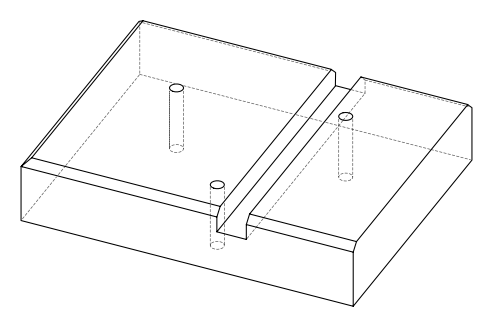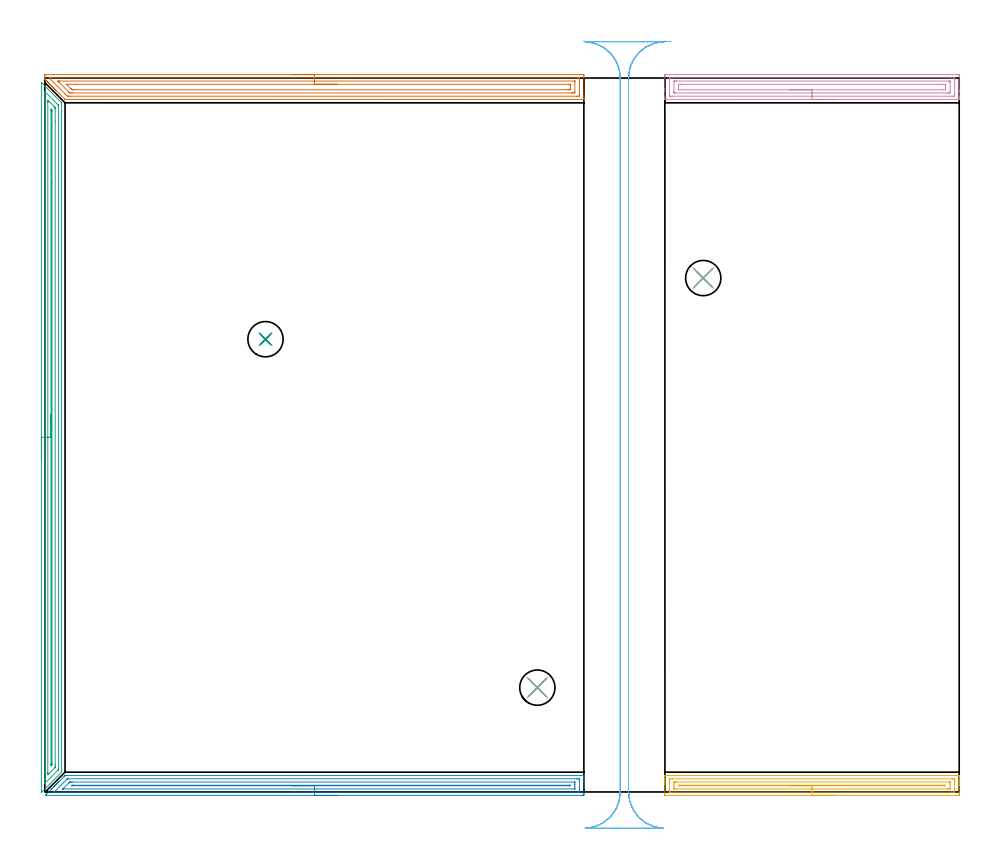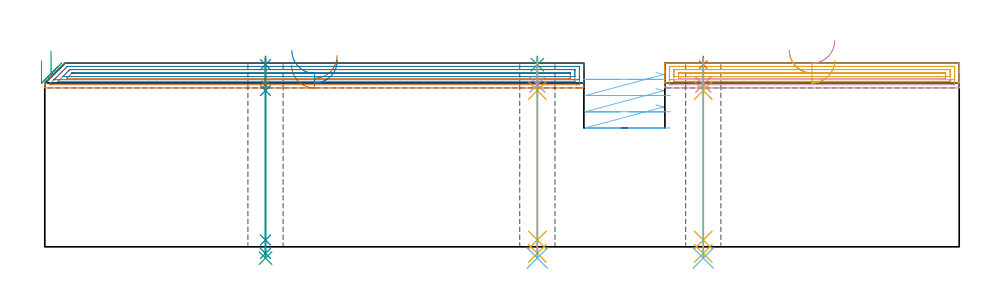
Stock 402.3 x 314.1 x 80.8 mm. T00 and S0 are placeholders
(PLAN: 18 operations, 11 tool changes, 43.1 min)
(1 AREA_MILL | FG_CHAMFER_SURFACE | UGT0205_001 | 7.74 min | 14455 mm3)
(2 AREA_MILL_1 | FG_CHAMFER_SURFACE_1 | UGT0205_001 | 7.6 min | 9174 mm3)
(3 AREA_MILL_2 | FG_CHAMFER_SURFACE_2 | UGT0205_001 | 9.88 min | 11903 mm3)
(4 AREA_MILL_3 | FG_CHAMFER_SURFACE_3 | UGT0205_001 | 4.4 min | 8062 mm3)
(5 AREA_MILL_4 | FG_CHAMFER_SURFACE_4 | UGT0205_001 | 4.3 min | 5099 mm3)
(6 MILL_RECTANGULAR_SLOT | SLOT_RECTANGULAR | UGT0201_004 | Follow Part, ap 8, ae 75% | 6.61 min | 317578 mm3)
(7 SPOT_DRILL | STEP1HOLE | NXT0321_9005460120000 | 0.03 min | 2 mm3)
(8 SPOT_DRILL_1 | STEP1HOLE_1 | NXT0321_9005460120000 | 0.03 min | 9 mm3)
(9 SPOT_DRILL_2 | STEP1HOLE_2 | NXT0321_9005460120000 | 0.03 min | 7 mm3)
(10 DRILL_BLIND_HOLE_INTO_CENTER | STEP1HOLE | UGT0301_185 | 0.05 min | 247 mm3)
(11 GUN_DRILL_THROUGH_HOLE | STEP1HOLE | UGT0307_002 | 0.41 min | 2026 mm3)
(12 SPADE_DRILL_TO_ENLARGE_THROUGH_HOLE | STEP1HOLE | UGT0306_006 | 0.35 min | 12932 mm3)
(13 DRILL_BLIND_HOLE_INTO_CENTER_1 | STEP1HOLE_1 | UGT0301_185 | 0.05 min | 246 mm3)
(14 GUN_DRILL_THROUGH_HOLE_1 | STEP1HOLE_1 | UGT0307_002 | 0.41 min | 2032 mm3)
(15 SPADE_DRILL_TO_ENLARGE_THROUGH_HOLE_1 | STEP1HOLE_1 | UGT0306_006 | 0.35 min | 12936 mm3)
(16 DRILL_BLIND_HOLE_INTO_CENTER_2 | STEP1HOLE_2 | UGT0301_185 | 0.05 min | 251 mm3)
(17 GUN_DRILL_THROUGH_HOLE_2 | STEP1HOLE_2 | UGT0307_002 | 0.41 min | 2026 mm3)
(18 SPADE_DRILL_TO_ENLARGE_THROUGH_HOLE_2 | STEP1HOLE_2 | UGT0306_006 | 0.35 min | 12936 mm3)
(TOOL UGT0205_001 | Chamfer Mill 20 x 3 x 45 deg. | D20 FL50 Z2)
(TOOL UGT0201_004 | End Mill 32 mm | D32 FL53 Z6)
(TOOL NXT0321_9005460120000 | NC Spot Drill, 142deg, 12mm, Carbide, Uncoated | D12 PA142 FL30 Z2)
(TOOL UGT0301_185 | Twist Drill 6.3 mm | D6.3 PA118 FL61 Z2)
(TOOL UGT0307_002 | Gun Drill 6 mm | D6 PA130 FL24 Z1)
(TOOL UGT0306_006 | Spade Drill 15.5mm | D15.5 PA132 FL10 Z2)
(OP 1 AREA_MILL)
G17 G21 G94 G90
T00 M6
G54
G17 G0 G90 X108.6 Y315.6 S1061 M3
G43 Z90.8 H0
Z79.9
G94 G1 X108.638 Z79.028 F250.
X108.752 Z78.164
X108.941 Z77.312
X109.203 Z76.48
X109.537 Z75.674
X109.94 Z74.9
X110.409 Z74.164
X110.94 Z73.472
X111.529 Z72.829
X112.172 Z72.24
X112.864 Z71.709
X113.6 Z71.24
X114.374 Z70.837
X115.18 Z70.503
X116.012 Z70.241
X116.864 Z70.052
X117.728 Z69.938
X118.6 Z69.9
X236.014
X236.576 Y315.599 Z69.901
X237.133 Y315.594 Z69.904
X237.192 Y315.592 Z69.906
X237.196 Y315.04 Z70.457
X237.2 Y314.42 Z71.078
Y307.927 Z77.568
Y306.5 Z78.996
Y306.149 Z79.346
Y305.445 Z80.054
Y305.142 Z80.357
X237.193 Y304.744 Z80.748
X237.19 Y304.703 Z80.788
X237.023 Y304.7 Z80.8
X9.561
X8.905 Y304.701 Z80.787
X8.8 Y304.798 Z80.699
X4.918 Y308.681 Z76.817
X4.782 Y308.816 Z76.68
X4.646 Y308.953 Z76.545
X4.476 Y309.123 Z76.375
X4.337 Y309.261 Z76.235
X4.199 Y309.4 Z76.098
X4.034 Y309.565 Z75.932
X3.893 Y309.705 Z75.79
X3.752 Y309.847 Z75.651
X3.591 Y310.008 Z75.49
X3.448 Y310.15 Z75.346
X3.305 Y310.294 Z75.204
X3.149 Y310.45 Z75.048
X3.003 Y310.595 Z74.901
X2.858 Y310.741 Z74.757
X2.707 Y310.892 Z74.605
X2.559 Y311.039 Z74.456
X2.411 Y311.188 Z74.31
X2.264 Y311.335 Z74.163
X2.114 Y311.484 Z74.012
X1.964 Y311.635 Z73.863
X1.822 Y311.777 Z73.721
X1.669 Y311.928 Z73.567
X1.518 Y312.081 Z73.416
X1.38 Y312.219 Z73.279
X1.225 Y312.373 Z73.122
X1.071 Y312.528 Z72.969
X0.937 Y312.661 Z72.836
X0.78 Y312.817 Z72.678
X0.624 Y312.975 Z72.523
X0.495 Y313.104 Z72.394
X0.335 Y313.262 Z72.233
X0.177 Y313.422 Z72.076
X0.05 Y313.548 Z71.946
X0.01 Y313.589 Z71.902
X0.002 Y313.746 Z71.747
X0. Y314.012 Z71.487
Y314.336 Z71.163
Y315.04 Z70.455
Y315.392 Z70.104
X0.002 Y315.591 Z69.905
X0.177 Y315.6 Z69.9
X118.6
Y314.186 Z71.314
X233.86
X234.755 Y314.184 Z71.316
X234.789 Y314.183 Z71.317
X235.19 Y314.151 Z71.349
X235.198 Y313.744 Z71.756
X235.199 Y313.262 Z72.238
X235.2 Y312.853 Z72.647
X235.199 Y307.038 Z78.462
X235.198 Y306.631 Z78.869
X235.19 Y306.149 Z79.351
X234.821 Y306.117 Z79.383
X234.789 Y306.116 Z79.384
X233.93 Y306.114 Z79.386
X11.384
X10.489 Y306.115 Z79.385
X10.455 Y306.116 Z79.384
X9.913 Y306.149 Z79.351
X9.561 Y306.492 Z79.008
X9.012 Y307.038 Z78.462
X8.668 Y307.382 Z78.118
X2.411 Y313.639 Z71.861
X2.158 Y313.897 Z71.603
X2.035 Y314.027 Z71.473
X2.01 Y314.059 Z71.441
X2.008 Y314.093 Z71.407
X2.01 Y314.151 Z71.349
X2.379 Y314.183 Z71.317
X2.411 Y314.184 Z71.316
X3.27 Y314.186 Z71.314
X118.6
Y312.771 Z72.729
X233.001
X233.135 Y312.77 Z72.73
X233.182 Y312.767 Z72.733
X233.188 Y312.766 Z72.734
X233.192 Y312.75 Z72.75
X233.196 Y312.702 Z72.798
X233.199 Y312.571 Z72.929
Y307.927 Z77.573
X233.197 Y307.732 Z77.768
X233.19 Y307.539 Z77.961
X233.001 Y307.535 Z77.965
X232.506 Y307.53 Z77.97
X232.107 Y307.529 Z77.971
X231.614 Y307.528 Z77.972
X12.243 Y307.529 Z77.971
X11.747 Y307.531 Z77.969
X11.349 Y307.535 Z77.965
X10.965 Y307.547 Z77.953
X10.574 Y307.927 Z77.573
X10.455 Y308.045 Z77.455
X6.127 Y312.373 Z73.127
X5.986 Y312.515 Z72.985
X5.782 Y312.729 Z72.771
X5.75 Y312.766 Z72.734
X5.769 Y312.768 Z72.732
X5.8 Y312.769 Z72.731
X5.986 Y312.771 Z72.729
X6.48
X118.6
Y311.357 Z74.143
X230.447
X231.115 Y311.352 Z74.148
X231.189 Y311.35 Z74.15
X231.193 Y311.251 Z74.249
X231.197 Y311.037 Z74.463
X231.2 Y310.608 Z74.892
Y309.719 Z75.781
X231.196 Y309.268 Z76.232
X231.191 Y309.049 Z76.451
X231.186 Y308.95 Z76.55
X231.082 Y308.947 Z76.553
X230.32 Y308.943 Z76.557
X230.193
X13.009
X12.243 Y308.944 Z76.556
X12.113 Y308.946 Z76.554
X12.025 Y308.949 Z76.551
X11.679 Y309.279 Z76.221
X11.457 Y309.494 Z76.006
X11.349 Y309.6 Z75.9
X10.058 Y310.893 Z74.607
X9.681 Y311.278 Z74.222
X9.61 Y311.354 Z74.146
X9.611
X9.637 Y311.356 Z74.144
X13.835 Y311.357 Z74.143
X118.6
X119.472 Z74.181
X120.337 Z74.295
X121.188 Z74.483
X122.02 Z74.746
X122.826 Z75.08
X123.6 Z75.482
X124.336 Z75.951
X125.028 Z76.482
X125.671 Z77.072
X126.26 Z77.715
X126.792 Z78.407
X127.26 Z79.143
X127.663 Z79.917
X127.997 Z80.722
X128.259 Z81.554
X128.448 Z82.406
X128.562 Z83.271
X128.6 Z84.143
G0 Z90.8
M5
M2
(OP 2 AREA_MILL_1)
G17 G21 G94 G90
T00 M6
G54
G17 G0 G90 X128.7 Y-1.5 S1061 M3
G43 Z90.8 H0
Z82.1
G94 G1 X128.662 Z81.228 F250.
X128.548 Z80.364
X128.359 Z79.512
X128.097 Z78.68
X127.763 Z77.874
X127.36 Z77.1
X126.891 Z76.364
X126.36 Z75.672
X125.771 Z75.029
X125.128 Z74.44
X124.436 Z73.909
X123.7 Z73.44
X122.926 Z73.037
X122.12 Z72.703
X121.288 Z72.441
X120.436 Z72.252
X119.571 Z72.138
X118.7 Z72.1
X0.367
X0.219 Y-1.493 Z72.106
X0.367 Y-1.335 Z72.265
X0.814 Y-0.885 Z72.713
X2.94 Y1.241 Z74.839
X3.047 Y1.349 Z74.945
X3.232 Y1.533 Z75.132
X3.94 Y2.241 Z75.839
X4.108 Y2.411 Z76.006
X4.274 Y2.576 Z76.173
X4.386 Y2.687 Z76.285
X4.547 Y2.85 Z76.445
X4.706 Y3.007 Z76.605
X4.833 Y3.134 Z76.732
X4.986 Y3.289 Z76.884
X5.137 Y3.438 Z77.036
X5.279 Y3.581 Z77.178
X5.425 Y3.728 Z77.323
X5.569 Y3.87 Z77.468
X5.726 Y4.027 Z77.625
X5.864 Y4.167 Z77.762
X6. Y4.301 Z77.899
X6.172 Y4.474 Z78.071
X8.499 Y6.8 Z80.398
X8.852 Y7.15 Z80.75
X8.899 Y7.193 Z80.793
X8.935 Y7.195 Z80.795
X9.745 Y7.2 Z80.8
X237.032
X237.19 Y7.198 Z80.788
X237.198 Y7.052 Z80.644
X237.2 Y6.9 Z80.499
Y6.581 Z80.181
Y5.922 Z79.517
Y4.715 Z78.312
Y4.167 Z77.761
Y-0.826 Z72.771
X237.197 Y-1.1 Z72.497
X237.19 Y-1.492 Z72.105
X236.989 Y-1.496 Z72.102
X236.586 Y-1.5 Z72.1
X118.7
Y-0.086 Z73.514
X4.247 Y-0.085 Z73.515
X4.136 Y-0.083 Z73.517
X4.083 Y-0.08 Z73.52
X4.081 Y-0.078 Z73.522
X4.082 Y-0.074 Z73.526
X4.156 Y0.005 Z73.605
X4.235 Y0.085 Z73.685
X4.386 Y0.237 Z73.837
X9.467 Y5.317 Z78.917
X9.745 Y5.594 Z79.194
X9.914 Y5.756 Z79.356
X9.938 Y5.777 Z79.377
X9.979 Y5.78 Z79.38
X10.072 Y5.783 Z79.383
X10.261 Y5.785 Z79.385
X234.046 Y5.786 Z79.386
X234.8 Y5.785 Z79.385
X234.941 Y5.784 Z79.384
X235.154 Y5.779 Z79.379
X235.191 Y5.772 Z79.372
X235.195 Y5.743 Z79.343
X235.197 Y5.713 Z79.313
X235.2 Y5.529 Z79.129
Y1.14 Z74.74
X235.196 Y0.656 Z74.256
X235.191 Y0.271 Z73.871
X235.167 Y-0.079 Z73.521
X234.8 Y-0.084 Z73.516
X234.66 Y-0.085 Z73.515
X118.7 Y-0.086 Z73.514
Y1.328 Z74.928
X8.167 Y1.329 Z74.929
X7.979 Y1.331 Z74.931
X7.959 Y1.332 Z74.932
X7.947 Y1.335 Z74.935
X7.951 Y1.345 Z74.945
X7.959 Y1.358 Z74.958
X10.638 Y4.039 Z77.639
X10.702 Y4.103 Z77.703
X10.768 Y4.167 Z77.767
X10.924 Y4.313 Z77.913
X10.98 Y4.364 Z77.964
X11.114 Y4.367 Z77.967
X11.324 Y4.37 Z77.97
X11.531 Y4.371 Z77.971
X12.216
X233.083
X233.138 Y4.37 Z77.97
X233.174 Y4.367 Z77.967
X233.188 Y4.365 Z77.965
X233.19 Y4.349 Z77.949
X233.197 Y4.167 Z77.767
X233.2 Y3.984 Z77.584
Y3.289 Z76.889
Y2.228 Z75.828
X233.197 Y1.533 Z75.133
X233.193 Y1.357 Z74.957
X233.187 Y1.335 Z74.935
X233.169 Y1.333 Z74.933
X233.118 Y1.33 Z74.93
X233.014 Y1.329 Z74.929
X118.7 Y1.328 Z74.928
Y2.743 Z76.343
X12.086
X11.925 Y2.744 Z76.344
X11.823 Y2.748 Z76.348
X11.81 Y2.75 Z76.35
X11.815 Y2.759 Z76.359
X11.838 Y2.788 Z76.388
X11.874 Y2.826 Z76.426
X11.938 Y2.888 Z76.488
X11.984 Y2.929 Z76.529
X12.004 Y2.944 Z76.544
X12.032 Y2.95 Z76.55
X12.206 Y2.954 Z76.554
X12.424 Y2.956 Z76.556
X230.672 Y2.957 Z76.557
X230.89 Y2.956 Z76.556
X230.999 Y2.953 Z76.553
X231.19 Y2.946 Z76.546
X231.191 Y2.85 Z76.45
X231.19 Y2.754 Z76.354
X230.999 Y2.747 Z76.347
X230.889 Y2.744 Z76.344
X230.672 Y2.743 Z76.343
X230.334
X118.7
X117.828 Z76.381
X116.963 Z76.495
X116.112 Z76.683
X115.28 Z76.946
X114.474 Z77.28
X113.7 Z77.682
X112.964 Z78.151
X112.272 Z78.682
X111.629 Z79.272
X111.039 Z79.915
X110.508 Z80.607
X110.04 Z81.343
X109.637 Z82.117
X109.303 Z82.922
X109.041 Z83.754
X108.852 Z84.606
X108.738 Z85.471
X108.7 Z86.343
G0 Z90.8
M5
M2
(OP 3 AREA_MILL_2)
G17 G21 G94 G90
T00 M6
G54
G17 G0 G90 X-1.5 Y146.051 S1061 M3
G43 Z90.8 H0
Z81.9
G94 G1 Y146.089 Z81.028 F250.
Y146.203 Z80.164
Y146.392 Z79.312
Y146.654 Z78.48
Y146.988 Z77.674
Y147.391 Z76.9
Y147.859 Z76.164
Y148.391 Z75.472
Y148.98 Z74.829
Y149.623 Z74.24
Y150.315 Z73.708
Y151.051 Z73.24
Y151.825 Z72.837
Y152.631 Z72.503
Y153.463 Z72.241
Y154.314 Z72.052
Y155.179 Z71.938
Y156.051 Z71.9
Y311.803
X-1.495 Y312.078 Z71.905
X-1.494 Y312.082
X-1.478 Y312.078 Z71.922
X-1.431 Y312.031 Z71.969
X-1.024 Y311.626 Z72.372
X7.369 Y303.231 Z80.768
X7.396 Y303.204 Z80.787
X7.4 Y302.55 Z80.8
Y9.546
X7.398 Y8.739 Z80.798
X7.393 Y8.705 Z80.793
X7.374 Y8.673 Z80.773
X-1.255 Y0.044 Z72.143
X-1.305 Y0.006 Z72.092
X-1.353 Y-0.003 Z72.045
X-1.359 Z72.04
X-1.384 Y-0.002 Z72.015
X-1.466 Y0.007 Z71.933
X-1.498 Y0.012 Z71.902
X-1.5 Y0.149 Z71.9
Y0.201
Y156.051
X-0.086 Z73.314
Y306.96
X-0.085 Y307.852 Z73.315
X-0.083 Y307.909 Z73.317
X-0.073 Y308.211 Z73.327
X0.022 Y308.12 Z73.422
X0.239 Y307.909 Z73.639
X5.601 Y302.55 Z79.001
X5.75 Y302.399 Z79.15
X5.87 Y302.275 Z79.27
X5.948 Y302.19 Z79.348
X5.979 Y302.152 Z79.379
X5.986 Y301.656 Z79.386
X5.985 Y10.021 Z79.385
X5.983 Y9.812 Z79.383
X5.981 Y9.76 Z79.381
X5.978 Y9.739 Z79.378
X5.967 Y9.725 Z79.367
X5.918 Y9.671 Z79.318
X5.796 Y9.546 Z79.196
X0.338 Y4.089 Z73.738
X0.144 Y3.898 Z73.544
X-0.046 Y3.716 Z73.354
X-0.079 Y3.693 Z73.321
X-0.086 Y4.186 Z73.314
Y156.051
X1.328 Z74.728
X1.329 Y303.443 Z74.729
Y303.742
X1.334 Y304.336 Z74.734
X1.335 Y304.347 Z74.735
X1.357 Y304.336 Z74.757
X1.625 Y304.073 Z75.025
X2.258 Y303.443 Z75.658
X4.045 Y301.656 Z77.445
X4.275 Y301.426 Z77.675
X4.438 Y301.259 Z77.838
X4.519 Y301.174 Z77.919
X4.556 Y301.133 Z77.956
X4.564 Y301.062 Z77.964
X4.568 Y300.763 Z77.968
X4.57 Y300.464 Z77.97
X4.571 Y295.103 Z77.971
Y11.926
X4.568 Y11.333 Z77.968
X4.565 Y11.039 Z77.965
X4.552 Y10.763 Z77.952
X4.24 Y10.439 Z77.64
X1.559 Y7.76 Z74.959
X1.46 Y7.672 Z74.86
X1.335 Y7.577 Z74.735
X1.332 Y7.76 Z74.732
X1.33 Y7.907 Z74.73
X1.329 Y8.059 Z74.729
Y8.653
X1.328 Y156.051 Z74.728
X2.743 Z76.143
Y299.633
Y299.87
X2.747 Y300.289 Z76.147
X2.749 Y300.48 Z76.149
X2.946 Y300.294 Z76.346
X3.15 Y300.074 Z76.55
X3.153 Y299.87 Z76.553
X3.156 Y299.45 Z76.556
X3.157 Y267.834 Z76.557
Y12.463
X3.155 Y12.226 Z76.555
X3.15 Y11.812 Z76.55
X3.036 Y11.692 Z76.436
X2.92 Y11.575 Z76.32
X2.757 Y11.417 Z76.157
X2.75 Y11.643 Z76.15
X2.744 Y11.987 Z76.144
X2.743 Y12.226 Z76.143
Y12.463
Y156.051
Y156.923 Z76.181
Y157.787 Z76.295
Y158.639 Z76.483
Y159.471 Z76.746
Y160.277 Z77.08
Y161.051 Z77.482
Y161.787 Z77.951
Y162.479 Z78.482
Y163.122 Z79.072
Y163.711 Z79.715
Y164.242 Z80.407
Y164.711 Z81.143
Y165.114 Z81.916
Y165.448 Z82.722
Y165.71 Z83.554
Y165.899 Z84.406
Y166.013 Z85.271
Y166.051 Z86.143
G0 Z90.8
M5
M2
(OP 4 AREA_MILL_3)
G17 G21 G94 G90
T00 M6
G54
G17 G0 G90 X347.55 Y304.7 S1061 M3
G43 Z90.8 H0
G94 G1 X347.512 Z89.928 F250.
X347.398 Z89.063
X347.209 Z88.212
X346.947 Z87.38
X346.613 Z86.574
X346.21 Z85.8
X345.742 Z85.064
X345.21 Z84.372
X344.621 Z83.729
X343.978 Z83.14
X343.286 Z82.608
X342.55 Z82.14
X341.776 Z81.737
X340.97 Z81.403
X340.138 Z81.141
X339.286 Z80.952
X338.422 Z80.838
X337.55 Z80.8
X272.941
X272.81 Y304.703 Z80.788
X272.807 Y304.735 Z80.757
X272.8 Y305.056 Z80.443
Y305.583 Z79.916
Y306.149 Z79.346
Y308.21 Z77.288
Y308.816 Z76.678
Y309.402 Z76.093
Y314.737 Z70.76
X272.802 Y315.04 Z70.457
X272.808 Y315.591 Z69.906
X272.833 Y315.594 Z69.904
X273.387 Y315.6 Z69.9
X401.713
X402.047 Y315.596 Z69.902
X402.29 Y315.591 Z69.906
X402.3 Y315.344 Z70.153
Y308.816 Z76.678
Y308.21 Z77.288
Y307.927 Z77.57
Y306.149 Z79.346
Y305.583 Z79.916
Y305.26 Z80.239
Y305.055 Z80.444
X402.293 Y304.735 Z80.757
X402.29 Y304.703 Z80.788
X402.158 Y304.7 Z80.8
X337.55
Y306.114 Z79.386
X276.095
X275.203 Y306.115 Z79.385
X275.169 Y306.117 Z79.383
X274.81 Y306.149 Z79.351
X274.802 Y306.515 Z78.985
X274.8 Y307.038 Z78.462
Y307.407 Z78.093
Y313.262 Z72.238
X274.802 Y313.629 Z71.871
X274.81 Y314.151 Z71.349
X275.137 Y314.183 Z71.317
X275.169 Y314.185 Z71.315
X276.026 Y314.186 Z71.314
X399.005
X399.897 Y314.185 Z71.315
X399.93 Y314.183 Z71.317
X400.29 Y314.151 Z71.349
X400.298 Y313.785 Z71.715
X400.3 Y313.262 Z72.238
Y312.893 Z72.607
Y307.038 Z78.462
X400.299 Y306.671 Z78.829
X400.29 Y306.149 Z79.351
X399.962 Y306.117 Z79.383
X399.93 Y306.116 Z79.384
X399.074 Y306.114 Z79.386
X337.55
Y307.528 Z77.972
X277.351 Y307.529 Z77.971
X276.952 Y307.533 Z77.967
X276.828 Y307.535 Z77.965
X276.81 Y307.776 Z77.724
X276.803 Y307.927 Z77.573
X276.8 Y308.078 Z77.422
X276.801 Y312.524 Z72.976
X276.806 Y312.676 Z72.824
X276.812 Y312.765 Z72.735
X276.852 Y312.768 Z72.732
X276.952 Y312.77 Z72.73
X277.443 Y312.772 Z72.728
X277.843
X397.749 Y312.771 Z72.729
X398.148 Y312.767 Z72.733
X398.272 Y312.765 Z72.735
X398.29 Y312.524 Z72.976
X398.297 Y312.373 Z73.127
X398.3 Y312.222 Z73.278
X398.299 Y307.776 Z77.724
X398.294 Y307.624 Z77.876
X398.288 Y307.535 Z77.965
X398.248 Y307.532 Z77.968
X398.148 Y307.53 Z77.97
X397.656 Y307.529 Z77.971
X397.257 Y307.528 Z77.972
X337.55
Y308.943 Z76.557
X279.498
X278.845 Y308.949 Z76.551
X278.814
X278.81 Y308.986 Z76.514
X278.805 Y309.079 Z76.421
X278.802 Y309.266 Z76.234
X278.8 Y310.595 Z74.905
X278.802 Y311.006 Z74.494
X278.806 Y311.212 Z74.288
X278.81 Y311.314 Z74.186
X278.818 Y311.351 Z74.149
X278.866 Y311.352 Z74.148
X279.625 Y311.357 Z74.143
X279.752
X395.602
X396.254 Y311.351 Z74.149
X396.286
X396.29 Y311.314 Z74.186
X396.295 Y311.221 Z74.279
X396.298 Y311.034 Z74.466
X396.3 Y310.66 Z74.84
Y309.705 Z75.795
X396.298 Y309.294 Z76.206
X396.294 Y309.088 Z76.412
X396.29 Y308.986 Z76.514
X396.282 Y308.949 Z76.551
X396.234 Y308.948 Z76.552
X395.475 Y308.943 Z76.557
X395.348
X337.55
X336.678 Z76.595
X335.814 Z76.709
X334.962 Z76.898
X334.13 Z77.16
X333.324 Z77.494
X332.55 Z77.897
X331.814 Z78.366
X331.122 Z78.897
X330.479 Z79.486
X329.89 Z80.129
X329.358 Z80.822
X328.89 Z81.557
X328.487 Z82.331
X328.153 Z83.137
X327.891 Z83.969
X327.702 Z84.821
X327.588 Z85.686
X327.55 Z86.557
G0 Z90.8
M5
M2
(OP 5 AREA_MILL_4)
G17 G21 G94 G90
T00 M6
G54
G17 G0 G90 X347.55 Y-1.5 S1061 M3
G43 Z90.8 H0
Z82.1
G94 G1 X347.512 Z81.228 F250.
X347.398 Z80.364
X347.209 Z79.512
X346.947 Z78.68
X346.613 Z77.874
X346.21 Z77.1
X345.742 Z76.364
X345.21 Z75.672
X344.621 Z75.029
X343.978 Z74.44
X343.286 Z73.909
X342.55 Z73.44
X341.776 Z73.037
X340.97 Z72.703
X340.138 Z72.441
X339.286 Z72.252
X338.422 Z72.138
X337.55 Z72.1
X273.387
X272.985 Y-1.496 Z72.102
X272.81 Y-1.492 Z72.105
X272.8 Y-1.1 Z72.497
Y3.289 Z76.883
Y3.888 Z77.485
Y4.167 Z77.763
Y4.766 Z78.362
Y5.044 Z78.64
Y5.602 Z79.202
Y5.922 Z79.521
Y6.946 Z80.545
X272.802 Y7.075 Z80.667
X272.81 Y7.198 Z80.789
X272.942 Y7.2 Z80.8
X402.158
X402.29 Y7.198 Z80.789
X402.298 Y7.075 Z80.667
X402.3 Y6.946 Z80.545
Y6.242 Z79.841
Y5.603 Z79.202
Y5.044 Z78.64
Y4.765 Z78.362
Y4.167 Z77.763
Y3.888 Z77.485
Y3.289 Z76.883
Y2.853 Z76.447
Y-0.801 Z72.796
X402.297 Y-1.1 Z72.497
X402.29 Y-1.492 Z72.105
X402.115 Y-1.496 Z72.102
X401.713 Y-1.5 Z72.1
X337.55
Y-0.086 Z73.514
X275.922
X275.17 Y-0.084 Z73.516
X275.028 Y-0.083 Z73.517
X274.836 Y-0.079 Z73.521
X274.81 Y-0.016 Z73.584
X274.804 Y0.138 Z73.738
X274.801 Y0.656 Z74.256
X274.8 Y1.019 Z74.619
Y4.53 Z78.13
X274.801 Y5.044 Z78.644
X274.803 Y5.406 Z79.006
X274.81 Y5.766 Z79.366
X275.17 Y5.779 Z79.379
X275.311 Y5.783 Z79.383
X276.061 Y5.785 Z79.385
X276.199 Y5.786 Z79.386
X399.178
X399.93 Y5.784 Z79.384
X400.072 Y5.783 Z79.383
X400.264 Y5.779 Z79.379
X400.29 Y5.716 Z79.316
X400.296 Y5.562 Z79.162
X400.299 Y5.044 Z78.644
X400.3 Y4.681 Z78.281
Y1.169 Z74.769
X400.299 Y0.656 Z74.256
X400.297 Y0.294 Z73.894
X400.29 Y-0.066 Z73.534
X399.93 Y-0.079 Z73.521
X399.789 Y-0.083 Z73.517
X399.039 Y-0.086 Z73.514
X398.901
X337.55
Y1.328 Z74.928
X277.159 Y1.329 Z74.929
X276.952 Y1.33 Z74.93
X276.883 Y1.332 Z74.932
X276.831 Y1.335 Z74.935
X276.81 Y1.345 Z74.945
X276.807 Y1.384 Z74.984
X276.803 Y1.533 Z75.133
X276.8 Y1.683 Z75.283
Y2.411 Z76.011
Y3.438 Z77.038
X276.802 Y4.167 Z77.767
X276.804 Y4.312 Z77.912
X276.809 Y4.36 Z77.96
X276.849 Y4.364 Z77.964
X276.952 Y4.366 Z77.966
X277.636 Y4.371 Z77.971
X277.843
X397.941
X398.148 Y4.37 Z77.97
X398.217 Y4.368 Z77.968
X398.269 Y4.365 Z77.965
X398.29 Y4.355 Z77.955
X398.293 Y4.316 Z77.916
X398.297 Y4.167 Z77.767
X398.3 Y4.017 Z77.617
Y3.289 Z76.889
Y2.262 Z75.862
X398.298 Y1.533 Z75.133
X398.296 Y1.388 Z74.988
X398.291 Y1.34 Z74.94
X398.251 Y1.335 Z74.935
X398.148 Y1.333 Z74.933
X397.465 Y1.329 Z74.929
X397.257
X337.55 Y1.328 Z74.928
Y2.743 Z76.343
X279.625
X279.288 Y2.744 Z76.344
X279.071 Y2.747 Z76.347
X278.963 Y2.75 Z76.35
X278.81 Y2.763 Z76.363
X278.809 Y2.85 Z76.45
X278.81 Y2.937 Z76.537
X278.963 Y2.95 Z76.55
X279.075 Y2.954 Z76.554
X279.407 Y2.956 Z76.556
X279.625 Y2.957 Z76.557
X395.475
X395.812 Y2.956 Z76.556
X396.029 Y2.953 Z76.553
X396.137 Y2.95 Z76.55
X396.29 Y2.937 Z76.537
X396.291 Y2.85 Z76.45
X396.29 Y2.763 Z76.363
X396.137 Y2.75 Z76.35
X396.026 Y2.746 Z76.346
X395.811 Y2.744 Z76.344
X395.475 Y2.743 Z76.343
X395.138
X337.55
X336.678 Z76.381
X335.814 Z76.495
X334.962 Z76.683
X334.13 Z76.946
X333.324 Z77.28
X332.55 Z77.682
X331.814 Z78.151
X331.122 Z78.682
X330.479 Z79.272
X329.89 Z79.915
X329.358 Z80.607
X328.89 Z81.343
X328.487 Z82.116
X328.153 Z82.922
X327.891 Z83.754
X327.702 Z84.606
X327.588 Z85.471
X327.55 Z86.343
G0 Z90.8
M5
M2
(OP 6 MILL_RECTANGULAR_SLOT)
G17 G21 G94 G90
T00 M6
G54
G17 G0 G90 X236.866 Y330.375 S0 M3
G43 Z90.8 H0
Z73.675
G94 G1 X239.825 Y329.883 F250.
G2 X253.2 Y314.1 R16. F500.
G1 Y0.
G2 X238.715 Y-15.928 R16.
G1 X238.713 Y-15.958
G3 X239.872 Y-16. R16.
G1 X270.1
G3 X271.275 Y-15.957 R16.
G1 X271.273 Y-15.927
G2 X256.8 Y0. R16.
G1 Y314.1
G2 X270.17 Y329.882 R16.
G1 X273.129 Y330.375 F250.
G0 X268.946 Y330.1 Z76.675
G1 X272.234 Z75.794
Y330.09 Z75.791
Y330.1 Z75.789
X237.766 Z66.553
Y330.09 Z66.55
G2 X253.2 Y314.1 R16. F500.
G1 Y0.
G2 X237.766 Y-15.99 R16.
G1 X272.234
G2 X256.8 Y0. R16.
G1 Y314.1
G2 X272.234 Y330.09 R16.
G1 X275.233 Y330.196 F250.
G0 X268.946 Y330.1 Z69.55
G1 X272.234 Z68.669
Y330.09 Z68.666
Y330.1 Z68.664
X237.766 Z59.428
Y330.09 Z59.425
G2 X253.2 Y314.1 R16. F500.
G1 Y0.
G2 X237.766 Y-15.99 R16.
G1 X272.234
G2 X256.8 Y0. R16.
G1 Y314.1
G2 X272.234 Y330.09 R16.
G1 X275.233 Y330.196 F250.
G0 X268.946 Y330.1 Z62.425
G1 X272.234 Z61.544
Y330.09 Z61.541
Y330.1 Z61.539
X237.766 Z52.303
Y330.09 Z52.3
G2 X253.2 Y314.1 R16. F500.
G1 Y0.
G2 X237.766 Y-15.99 R16.
G1 X272.234
G2 X256.8 Y0. R16.
G1 Y314.1
G2 X272.234 Y330.09 R16.
G1 X275.233 Y330.196 F250.
G0 Z90.8
M5
M2
(OP 7 SPOT_DRILL)
G17 G21 G94 G90
T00 M6
G54
G17 G0 G90 X289.7 Y226.1 S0 M3
G43 Z90.8 H0
G94 G81 G98 Z80.133 F250. R83.8
G80
M5
M2
(OP 8 SPOT_DRILL_1)
G17 G21 G94 G90
T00 M6
G54
G17 G0 G90 X97.1 Y199.2 S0 M3
G43 Z90.8 H0
G94 G81 G98 Z80.133 F250. R83.8
G80
M5
M2
(OP 9 SPOT_DRILL_2)
G17 G21 G94 G90
T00 M6
G54
G17 G0 G90 X216.7 Y45.9 S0 M3
G43 Z90.8 H0
G94 G81 G98 Z80.133 F250. R83.8
G80
M5
M2
(OP 10 DRILL_BLIND_HOLE_INTO_CENTER)
G17 G21 G94 G90
T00 M6
G54
G17 G0 G90 X289.7 Y226.1 S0 M3
G43 Z90.8 H0
G94 G81 G98 Z71.35 F250. R82.8
G80
M5
M2
(OP 11 GUN_DRILL_THROUGH_HOLE)
G17 G21 G94 G90
T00 M6
G54
G17 G0 G90 X289.7 Y226.1 M8
G43 Z90.8 H0
Z81.29
S716 M3
G94 G1 Z68.754 F125. M26
G4 X.084
Z3. F250.
G4 X.084
Z-2.899 F125.
G4 X.084
M5
M9
G0 Z81.29
Z90.8
M2
(OP 12 SPADE_DRILL_TO_ENLARGE_THROUGH_HOLE)
G17 G21 G94 G90
T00 M6
G54
G17 G0 G90 X289.7 Y226.1 S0 M3
G43 Z90.8 H0
G94 G73 G98 Z-4.951 F250. Q14.292 R82.8
G80
M5
M2
(OP 13 DRILL_BLIND_HOLE_INTO_CENTER_1)
G17 G21 G94 G90
T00 M6
G54
G17 G0 G90 X97.1 Y199.2 S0 M3
G43 Z90.8 H0
G94 G81 G98 Z71.35 F250. R82.8
G80
M5
M2
(OP 14 GUN_DRILL_THROUGH_HOLE_1)
G17 G21 G94 G90
T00 M6
G54
G17 G0 G90 X97.1 Y199.2 M8
G43 Z90.8 H0
Z81.29
S716 M3
G94 G1 Z68.754 F125. M26
G4 X.084
Z3. F250.
G4 X.084
Z-2.899 F125.
G4 X.084
M5
M9
G0 Z81.29
Z90.8
M2
(OP 15 SPADE_DRILL_TO_ENLARGE_THROUGH_HOLE_1)
G17 G21 G94 G90
T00 M6
G54
G17 G0 G90 X97.1 Y199.2 S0 M3
G43 Z90.8 H0
G94 G73 G98 Z-4.951 F250. Q14.292 R82.8
G80
M5
M2
(OP 16 DRILL_BLIND_HOLE_INTO_CENTER_2)
G17 G21 G94 G90
T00 M6
G54
G17 G0 G90 X216.7 Y45.9 S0 M3
G43 Z90.8 H0
G94 G81 G98 Z71.35 F250. R82.8
G80
M5
M2
(OP 17 GUN_DRILL_THROUGH_HOLE_2)
G17 G21 G94 G90
T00 M6
G54
G17 G0 G90 X216.7 Y45.9 M8
G43 Z90.8 H0
Z81.29
S716 M3
G94 G1 Z68.754 F125. M26
G4 X.084
Z3. F250.
G4 X.084
Z-2.899 F125.
G4 X.084
M5
M9
G0 Z81.29
Z90.8
M2
(OP 18 SPADE_DRILL_TO_ENLARGE_THROUGH_HOLE_2)
G17 G21 G94 G90
T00 M6
G54
G17 G0 G90 X216.7 Y45.9 S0 M3
G43 Z90.8 H0
G94 G73 G98 Z-4.951 F250. Q14.292 R82.8
G80
M5
M2
